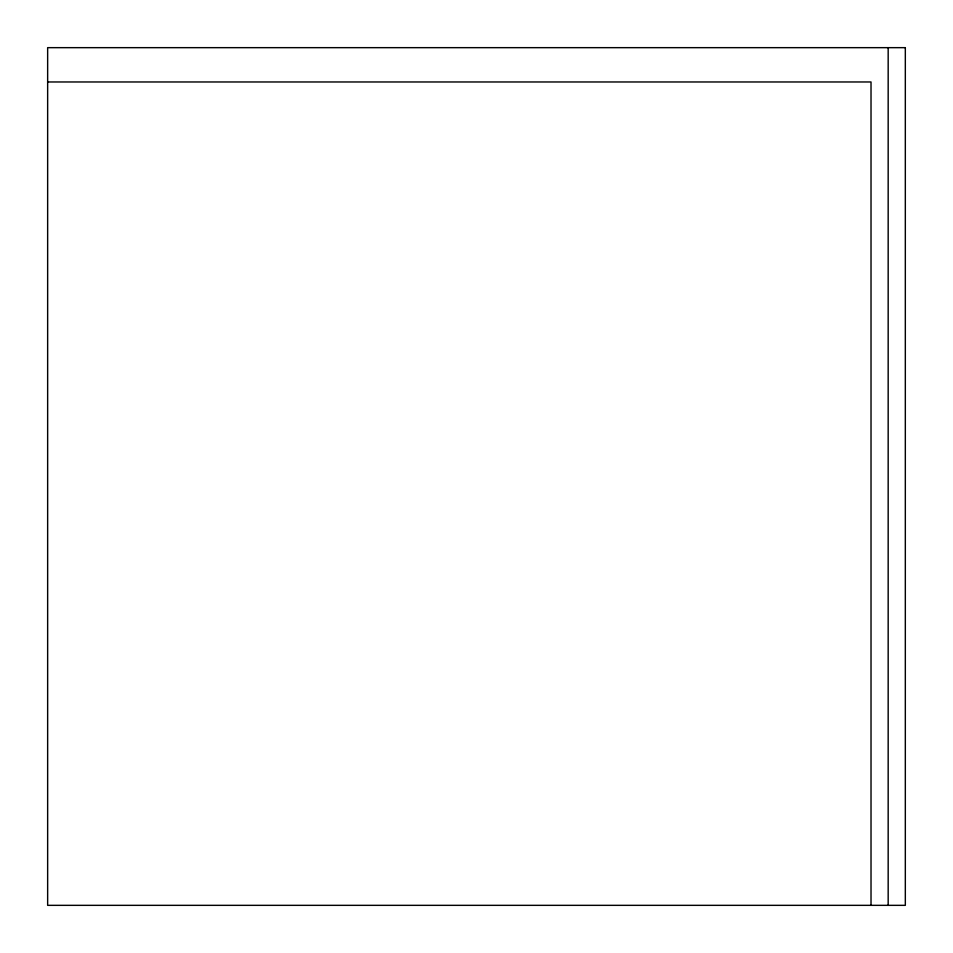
<?xml version="1.0" encoding="UTF-8"?>
<svg xmlns="http://www.w3.org/2000/svg" width="953" height="953" viewBox="0 0 953 953"><rect width="100%" height="100%" fill="white"/><g stroke="black" fill="none" stroke-linecap="round" stroke-linejoin="round"><path stroke-width="1.43" d="M47.65 81.97L871.018 81.97L871.018 905.338M888.172 47.662L888.172 905.338M905.326 47.662L47.65 47.662L47.65 905.338L905.326 905.338L905.326 47.662"/></g></svg>
